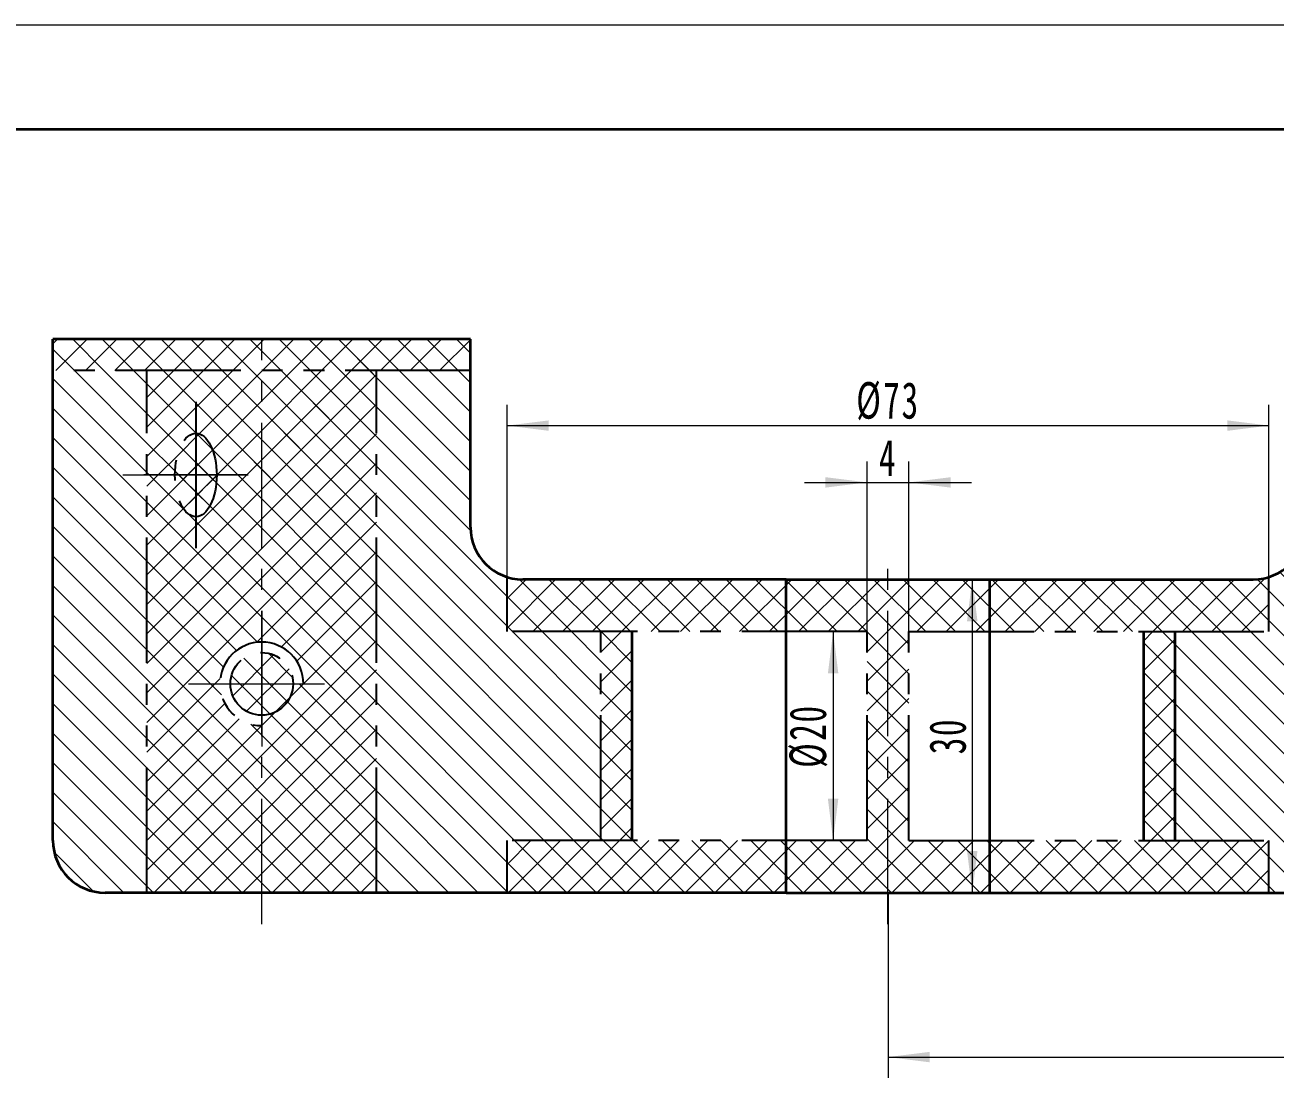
# Model space of a CAD drawing. Header units: millimetres. Extents: x -275 to 145, y -116 to 181.
# Drawn here: x -180.6 to -60.9, y 79.9 to 180.7 of the extents above; entities that cross this region are included whole.
import ezdxf

# ---------------------------------------------------------------- set-up
doc = ezdxf.new("R2010")
doc.units = ezdxf.units.MM
for name, pattern in [('EB_DASHDOT', [39, 30, -3, 3, -3]), ('双点画线', [22, 12, -2, 2, -2, 2, -2]), ('点画线', [18, 12, -2, 2, -2])]:
    doc.linetypes.add(name, pattern=pattern)
doc.layers.get('0').update_dxf_attribs({"lineweight": 35})
for name, color, linetype, lineweight in [('CAXA中心线层', 1, 'EB_DASHDOT', 25), ('中心线层', 1, '点画线', 18), ('剖面线层', 4, 'Continuous', 18), ('尺寸线层', 3, 'Continuous', 18), ('粗实线层', 7, 'Continuous', 35), ('细实线层', 7, 'Continuous', 18)]:
    doc.layers.add(name, color=color, linetype=linetype, lineweight=lineweight)
doc.styles.add('标准', font='', dxfattribs={"width": 0.667})
doc.styles.get('标准').set_extended_font_data('宋体')
doc.dimstyles.new('标准', dxfattribs={"dimtxt": 3.5, "dimasz": 4, "dimexe": 2, "dimexo": 0, "dimtad": 1, "dimdsep": 46, "dimtxsty": '标准', "dimblk": '_CAXARROW', "dimcen": 0, "dimdle": 6, "dimazin": 2, "dimtfac": 0.707107, "dimtdec": 3, "dimtmove": 2, "dimatfit": 3, "dimfxl": 0, "dimfrac": 2, "dimtolj": 1, "dimtzin": 0, "dimarcsym": 0})
pattern_1 = [(135, (0, 0), (-1.414214, -1.414214), [])]
pattern_2 = [(45, (0, 0), (-1.414214, 1.414214), [])]

# ---------------------------------------------------------------- blocks, each defined once
blk = doc.blocks.new('$CAXA_FRAME_13B17AC1$')
at = {"layer": '粗实线层'}
blk.add_line((200, 138.5), (-200, 138.5), dxfattribs=at)
at = {"layer": '细实线层'}
blk.add_line((210, 148.5), (-210, 148.5), dxfattribs=at)
blk = doc.blocks.new('*X9')
at = {"layer": '尺寸线层', "linetype": 'Continuous'}
for points in [[(-103.2, 122.6), (-102.7, 118.6), (-103.7, 118.6)], [(-103.2, 102.6), (-102.7, 106.6), (-103.7, 106.6)]]:
    blk.add_hatch(color=0, dxfattribs=at).paths.add_polyline_path(points, flags=0)
at = {"layer": '尺寸线层', "color": 0, "linetype": 'Continuous'}
for p, q in [((-104.21, 122.6), (-101.2, 122.6)), ((-103.2, 122.6), (-103.2, 102.6)), ((-103.6, 102.6), (-101.2, 102.6))]:
    blk.add_line(p, q, dxfattribs=at)
at = {"layer": '尺寸线层', "color": 0, "insert": (-105.55, 112.6), "char_height": 3.5, "width": 10.1577, "attachment_point": 5, "rotation": 90, "line_spacing_factor": 1.15057, "style": '标准'}
blk.add_mtext('\\T1.1;%%C20', dxfattribs=at)
blk = doc.blocks.new('_CAXARROW')
blk.add_hatch(color=0).paths.add_polyline_path([(0, 0), (-1, 0.125), (-1, -0.125)], flags=0)
blk = doc.blocks.new('*X10')
at = {"layer": '尺寸线层', "linetype": 'Continuous'}
for points in [[(-89.87, 127.6), (-89.37, 123.6), (-90.37, 123.6)], [(-89.87, 97.6), (-89.37, 101.6), (-90.37, 101.6)]]:
    blk.add_hatch(color=0, dxfattribs=at).paths.add_polyline_path(points, flags=0)
at = {"layer": '尺寸线层', "color": 0, "linetype": 'Continuous'}
for p, q in [((-97.94, 127.6), (-87.87, 127.6)), ((-89.87, 127.6), (-89.87, 97.6)), ((-97.94, 97.6), (-87.87, 97.6))]:
    blk.add_line(p, q, dxfattribs=at)
at = {"layer": '尺寸线层', "color": 0, "insert": (-92.21, 112.6), "char_height": 3.5, "width": 7, "attachment_point": 5, "rotation": 90, "line_spacing_factor": 1.15057, "style": '标准'}
blk.add_mtext('\\T1.1;30', dxfattribs=at)
blk = doc.blocks.new('*X11')
at = {"layer": '尺寸线层', "linetype": 'Continuous'}
for points in [[(-99.94, 136.89), (-103.94, 137.39), (-103.94, 136.39)], [(-95.94, 136.89), (-91.94, 137.39), (-91.94, 136.39)]]:
    blk.add_hatch(color=0, dxfattribs=at).paths.add_polyline_path(points, flags=0)
at = {"layer": '尺寸线层', "color": 0, "linetype": 'Continuous'}
for p, q in [((-99.94, 122.6), (-99.94, 138.89)), ((-95.94, 122.6), (-95.94, 138.89)), ((-105.94, 136.89), (-89.94, 136.89))]:
    blk.add_line(p, q, dxfattribs=at)
at = {"layer": '尺寸线层', "color": 0, "insert": (-97.94, 139.24), "char_height": 3.5, "width": 7, "attachment_point": 5, "line_spacing_factor": 1.15057, "style": '标准'}
blk.add_mtext('\\T1.1;4', dxfattribs=at)
blk = doc.blocks.new('*X13')
at = {"layer": '尺寸线层', "linetype": 'Continuous'}
for points in [[(-97.94, 81.86), (-93.94, 82.36), (-93.94, 81.36)], [(-17.94, 81.86), (-21.94, 82.36), (-21.94, 81.36)]]:
    blk.add_hatch(color=0, dxfattribs=at).paths.add_polyline_path(points, flags=0)
at = {"layer": '尺寸线层', "color": 0, "linetype": 'Continuous'}
for p, q in [((-17.94, 102.6), (-17.94, 79.86)), ((-97.94, 97.6), (-97.94, 79.86)), ((-97.94, 81.86), (-17.94, 81.86))]:
    blk.add_line(p, q, dxfattribs=at)
at = {"layer": '尺寸线层', "color": 0, "insert": (-57.94, 84.21), "char_height": 3.5, "width": 7, "attachment_point": 5, "line_spacing_factor": 1.15057, "style": '标准'}
blk.add_mtext('\\T1.1;80', dxfattribs=at)
blk = doc.blocks.new('*X14')
at = {"layer": '尺寸线层', "linetype": 'Continuous'}
for points in [[(-134.44, 142.33), (-130.44, 142.83), (-130.44, 141.83)], [(-61.44, 142.33), (-65.44, 142.83), (-65.44, 141.83)]]:
    blk.add_hatch(color=0, dxfattribs=at).paths.add_polyline_path(points, flags=0)
at = {"layer": '尺寸线层', "color": 0, "linetype": 'Continuous'}
for p, q in [((-134.44, 127.83), (-134.44, 144.33)), ((-61.44, 127.83), (-61.44, 144.33)), ((-134.44, 142.33), (-61.44, 142.33))]:
    blk.add_line(p, q, dxfattribs=at)
at = {"layer": '尺寸线层', "color": 0, "insert": (-97.94, 144.67), "char_height": 3.5, "width": 10.0799, "attachment_point": 5, "line_spacing_factor": 1.15057, "style": '标准'}
blk.add_mtext('\\T1.1;%%C73', dxfattribs=at)

msp = doc.modelspace()

# ---------------------------------------------------------------- hatches: boundary and pattern name
at = {"layer": '剖面线层'}
h = msp.add_hatch(dxfattribs=at)
h.set_pattern_fill('无图案', color=2, scale=2, angle=135, style=0, pattern_type=0)
h.set_pattern_definition(pattern_1)
h.paths.add_polyline_path([(-177.943, 147.602), (-177.943, 149.697), (-177.943, 150.602), (-157.943, 150.602), (-157.943, 147.602), (-168.943, 147.602)], flags=0)
h.paths.add_polyline_path([(-157.943, 147.602), (-157.943, 148.645), (-157.943, 150.602), (-137.943, 150.602), (-137.943, 147.602), (-146.943, 147.602)], flags=0)
h = msp.add_hatch(dxfattribs=at)
h.set_pattern_fill('无图案', color=2, scale=2, angle=45, style=0, pattern_type=0)
h.set_pattern_definition(pattern_2)
h.paths.add_polyline_path([(-177.943, 147.602), (-177.943, 149.122), (-177.943, 150.602), (-157.943, 150.602), (-157.943, 147.602), (-168.943, 147.602)], flags=0)
h.paths.add_polyline_path([(-157.943, 147.602), (-157.943, 149.122), (-157.943, 150.602), (-137.943, 150.602), (-137.943, 147.602), (-146.943, 147.602)], flags=0)
h = msp.add_hatch(dxfattribs=at)
h.set_pattern_fill('无图案', color=2, scale=2, angle=135, style=0, pattern_type=0)
h.set_pattern_definition(pattern_1)
h.paths.add_polyline_path([(-137.943, 147.602), (-137.943, 149.675), (-137.943, 150.602), (-157.943, 150.602), (-157.943, 147.602), (-146.943, 147.602)], flags=0)
h.paths.add_polyline_path([(-157.943, 147.602), (-157.943, 148.94), (-157.943, 150.602), (-177.943, 150.602), (-177.943, 147.602), (-168.943, 147.602)], flags=0)
edge = h.paths.add_edge_path(flags=0)
edge.add_line((-146.943, 97.602), (-146.943, 141.519))
edge.add_line((-146.943, 141.519), (-146.943, 147.602))
edge.add_line((-146.943, 147.602), (-157.943, 147.602))
edge.add_line((-157.943, 147.602), (-157.943, 137.602))
edge.add_line((-157.943, 137.602), (-157.943, 121.602))
edge.add_arc((-157.943, 117.602), 4, 0, 90)
edge.add_line((-153.943, 117.602), (-154.943, 117.602))
edge.add_arc((-157.943, 117.602), 3, 270, 360)
edge.add_line((-157.943, 114.602), (-157.943, 113.602))
edge.add_line((-157.943, 113.602), (-157.943, 97.602))
edge.add_line((-157.943, 97.602), (-146.943, 97.602))
edge = h.paths.add_edge_path(flags=0)
edge.add_line((-157.943, 137.602), (-157.943, 144.26))
edge.add_line((-157.943, 144.26), (-157.943, 147.602))
edge.add_line((-157.943, 147.602), (-168.943, 147.602))
edge.add_line((-168.943, 147.602), (-168.943, 137.602))
edge.add_line((-168.943, 137.602), (-166.252, 137.602))
edge.add_line((-164.252, 141.602), (-164.448, 141.582))
edge.add_line((-164.448, 141.582), (-164.642, 141.525))
edge.add_line((-164.642, 141.525), (-164.833, 141.429))
edge.add_line((-164.833, 141.429), (-165.017, 141.297))
edge.add_line((-165.017, 141.297), (-165.195, 141.129))
edge.add_line((-165.195, 141.129), (-165.363, 140.928))
edge.add_line((-165.363, 140.928), (-165.521, 140.694))
edge.add_line((-165.521, 140.694), (-165.666, 140.43))
edge.add_line((-165.666, 140.43), (-165.798, 140.139))
edge.add_line((-165.798, 140.139), (-165.915, 139.824))
edge.add_line((-165.915, 139.824), (-166.016, 139.487))
edge.add_line((-166.016, 139.487), (-166.1, 139.132))
edge.add_line((-166.1, 139.132), (-166.214, 138.382))
edge.add_line((-166.214, 138.382), (-166.252, 137.602))
edge.add_line((-162.252, 137.602), (-162.29, 138.382))
edge.add_line((-162.29, 138.382), (-162.404, 139.132))
edge.add_line((-162.404, 139.132), (-162.488, 139.487))
edge.add_line((-162.488, 139.487), (-162.589, 139.824))
edge.add_line((-162.589, 139.824), (-162.706, 140.139))
edge.add_line((-162.706, 140.139), (-162.838, 140.43))
edge.add_line((-162.838, 140.43), (-162.983, 140.694))
edge.add_line((-162.983, 140.694), (-163.141, 140.928))
edge.add_line((-163.141, 140.928), (-163.309, 141.129))
edge.add_line((-163.309, 141.129), (-163.487, 141.297))
edge.add_line((-163.487, 141.297), (-163.671, 141.429))
edge.add_line((-163.671, 141.429), (-163.862, 141.525))
edge.add_line((-163.862, 141.525), (-164.056, 141.582))
edge.add_line((-164.056, 141.582), (-164.252, 141.602))
edge.add_line((-162.252, 137.602), (-157.943, 137.602))
edge = h.paths.add_edge_path(flags=0)
edge.add_line((-157.943, 121.602), (-157.943, 129.687))
edge.add_line((-157.943, 129.687), (-157.943, 137.602))
edge.add_line((-157.943, 137.602), (-162.252, 137.602))
edge.add_line((-164.252, 133.602), (-164.064, 133.619))
edge.add_line((-164.064, 133.619), (-163.877, 133.673))
edge.add_line((-163.877, 133.673), (-163.694, 133.761))
edge.add_line((-163.694, 133.761), (-163.516, 133.883))
edge.add_line((-163.516, 133.883), (-163.33, 134.052))
edge.add_line((-163.33, 134.052), (-163.154, 134.258))
edge.add_line((-163.154, 134.258), (-162.989, 134.5))
edge.add_line((-162.989, 134.5), (-162.838, 134.773))
edge.add_line((-162.838, 134.773), (-162.701, 135.076))
edge.add_line((-162.701, 135.076), (-162.58, 135.406))
edge.add_line((-162.58, 135.406), (-162.477, 135.758))
edge.add_line((-162.477, 135.758), (-162.392, 136.129))
edge.add_line((-162.392, 136.129), (-162.287, 136.852))
edge.add_line((-162.287, 136.852), (-162.252, 137.602))
edge.add_line((-166.252, 137.602), (-166.217, 136.852))
edge.add_line((-166.217, 136.852), (-166.112, 136.129))
edge.add_line((-166.112, 136.129), (-166.027, 135.758))
edge.add_line((-166.027, 135.758), (-165.924, 135.406))
edge.add_line((-165.924, 135.406), (-165.803, 135.076))
edge.add_line((-165.803, 135.076), (-165.666, 134.773))
edge.add_line((-165.666, 134.773), (-165.515, 134.5))
edge.add_line((-165.515, 134.5), (-165.35, 134.258))
edge.add_line((-165.35, 134.258), (-165.174, 134.052))
edge.add_line((-165.174, 134.052), (-164.988, 133.883))
edge.add_line((-164.988, 133.883), (-164.81, 133.761))
edge.add_line((-164.81, 133.761), (-164.627, 133.673))
edge.add_line((-164.627, 133.673), (-164.44, 133.619))
edge.add_line((-164.44, 133.619), (-164.252, 133.602))
edge.add_line((-166.252, 137.602), (-168.943, 137.602))
edge.add_line((-168.943, 137.602), (-168.943, 97.602))
edge.add_line((-168.943, 97.602), (-157.943, 97.602))
edge.add_line((-157.943, 97.602), (-157.943, 113.602))
edge.add_arc((-157.943, 117.602), 4, 180, 270)
edge.add_arc((-157.943, 117.602), 4, 90, 180)
h = msp.add_hatch(dxfattribs=at)
h.set_pattern_fill('无图案', color=256, style=0, pattern_type=0)
h.set_pattern_definition(pattern_1)
edge = h.paths.add_edge_path(flags=0)
edge.add_line((-125.443, 102.602), (-125.443, 120.638))
edge.add_line((-125.443, 120.638), (-125.443, 122.602))
edge.add_line((-125.443, 122.602), (-134.443, 122.602))
edge.add_line((-134.443, 122.602), (-134.443, 127.832))
edge.add_arc((-132.943, 132.602), 5, 180, 252.5424)
edge.add_line((-137.943, 132.602), (-137.943, 147.602))
edge.add_line((-137.943, 147.602), (-146.943, 147.602))
edge.add_line((-146.943, 147.602), (-146.943, 97.602))
edge.add_line((-146.943, 97.602), (-134.443, 97.602))
edge.add_line((-134.443, 97.602), (-134.443, 102.602))
edge.add_line((-134.443, 102.602), (-125.443, 102.602))
edge = h.paths.add_edge_path(flags=0)
edge.add_line((-168.943, 97.602), (-168.943, 110.998))
edge.add_line((-168.943, 110.998), (-168.943, 137.602))
edge.add_line((-168.943, 137.602), (-168.943, 147.602))
edge.add_line((-168.943, 147.602), (-177.943, 147.602))
edge.add_line((-177.943, 147.602), (-177.943, 102.602))
edge.add_arc((-172.943, 102.602), 5, 180, 270, ccw=False)
edge.add_line((-172.943, 97.602), (-168.943, 97.602))
h = msp.add_hatch(dxfattribs=at)
h.set_pattern_fill('无图案', color=2, scale=2, angle=135, style=0, pattern_type=0)
h.set_pattern_definition(pattern_1)
edge = h.paths.add_edge_path(flags=0)
edge.add_line((-146.943, 97.602), (-146.943, 138.868))
edge.add_line((-146.943, 138.868), (-146.943, 147.602))
edge.add_line((-146.943, 147.602), (-157.943, 147.602))
edge.add_line((-157.943, 147.602), (-157.943, 137.602))
edge.add_line((-157.943, 137.602), (-157.943, 121.602))
edge.add_arc((-157.943, 117.602), 4, 0, 90)
edge.add_line((-153.943, 117.602), (-154.943, 117.602))
edge.add_arc((-157.943, 117.602), 3, 270, 360)
edge.add_line((-157.943, 114.602), (-157.943, 113.602))
edge.add_line((-157.943, 113.602), (-157.943, 97.602))
edge.add_line((-157.943, 97.602), (-146.943, 97.602))
edge = h.paths.add_edge_path(flags=0)
edge.add_line((-157.943, 137.602), (-157.943, 143.23))
edge.add_line((-157.943, 143.23), (-157.943, 147.602))
edge.add_line((-157.943, 147.602), (-168.943, 147.602))
edge.add_line((-168.943, 147.602), (-168.943, 137.602))
edge.add_line((-168.943, 137.602), (-166.252, 137.602))
edge.add_line((-164.252, 141.602), (-164.448, 141.582))
edge.add_line((-164.448, 141.582), (-164.642, 141.525))
edge.add_line((-164.642, 141.525), (-164.833, 141.429))
edge.add_line((-164.833, 141.429), (-165.017, 141.297))
edge.add_line((-165.017, 141.297), (-165.195, 141.129))
edge.add_line((-165.195, 141.129), (-165.363, 140.928))
edge.add_line((-165.363, 140.928), (-165.521, 140.694))
edge.add_line((-165.521, 140.694), (-165.666, 140.43))
edge.add_line((-165.666, 140.43), (-165.798, 140.139))
edge.add_line((-165.798, 140.139), (-165.915, 139.824))
edge.add_line((-165.915, 139.824), (-166.016, 139.487))
edge.add_line((-166.016, 139.487), (-166.1, 139.132))
edge.add_line((-166.1, 139.132), (-166.214, 138.382))
edge.add_line((-166.214, 138.382), (-166.252, 137.602))
edge.add_line((-162.252, 137.602), (-162.29, 138.382))
edge.add_line((-162.29, 138.382), (-162.404, 139.132))
edge.add_line((-162.404, 139.132), (-162.488, 139.487))
edge.add_line((-162.488, 139.487), (-162.589, 139.824))
edge.add_line((-162.589, 139.824), (-162.706, 140.139))
edge.add_line((-162.706, 140.139), (-162.838, 140.43))
edge.add_line((-162.838, 140.43), (-162.983, 140.694))
edge.add_line((-162.983, 140.694), (-163.141, 140.928))
edge.add_line((-163.141, 140.928), (-163.309, 141.129))
edge.add_line((-163.309, 141.129), (-163.487, 141.297))
edge.add_line((-163.487, 141.297), (-163.671, 141.429))
edge.add_line((-163.671, 141.429), (-163.862, 141.525))
edge.add_line((-163.862, 141.525), (-164.056, 141.582))
edge.add_line((-164.056, 141.582), (-164.252, 141.602))
edge.add_line((-162.252, 137.602), (-157.943, 137.602))
edge = h.paths.add_edge_path(flags=0)
edge.add_line((-157.943, 121.602), (-157.943, 131.949))
edge.add_line((-157.943, 131.949), (-157.943, 137.602))
edge.add_line((-157.943, 137.602), (-162.252, 137.602))
edge.add_line((-164.252, 133.602), (-164.064, 133.619))
edge.add_line((-164.064, 133.619), (-163.877, 133.673))
edge.add_line((-163.877, 133.673), (-163.694, 133.761))
edge.add_line((-163.694, 133.761), (-163.516, 133.883))
edge.add_line((-163.516, 133.883), (-163.33, 134.052))
edge.add_line((-163.33, 134.052), (-163.154, 134.258))
edge.add_line((-163.154, 134.258), (-162.989, 134.5))
edge.add_line((-162.989, 134.5), (-162.838, 134.773))
edge.add_line((-162.838, 134.773), (-162.701, 135.076))
edge.add_line((-162.701, 135.076), (-162.58, 135.406))
edge.add_line((-162.58, 135.406), (-162.477, 135.758))
edge.add_line((-162.477, 135.758), (-162.392, 136.129))
edge.add_line((-162.392, 136.129), (-162.287, 136.852))
edge.add_line((-162.287, 136.852), (-162.252, 137.602))
edge.add_line((-166.252, 137.602), (-166.217, 136.852))
edge.add_line((-166.217, 136.852), (-166.112, 136.129))
edge.add_line((-166.112, 136.129), (-166.027, 135.758))
edge.add_line((-166.027, 135.758), (-165.924, 135.406))
edge.add_line((-165.924, 135.406), (-165.803, 135.076))
edge.add_line((-165.803, 135.076), (-165.666, 134.773))
edge.add_line((-165.666, 134.773), (-165.515, 134.5))
edge.add_line((-165.515, 134.5), (-165.35, 134.258))
edge.add_line((-165.35, 134.258), (-165.174, 134.052))
edge.add_line((-165.174, 134.052), (-164.988, 133.883))
edge.add_line((-164.988, 133.883), (-164.81, 133.761))
edge.add_line((-164.81, 133.761), (-164.627, 133.673))
edge.add_line((-164.627, 133.673), (-164.44, 133.619))
edge.add_line((-164.44, 133.619), (-164.252, 133.602))
edge.add_line((-166.252, 137.602), (-168.943, 137.602))
edge.add_line((-168.943, 137.602), (-168.943, 97.602))
edge.add_line((-168.943, 97.602), (-157.943, 97.602))
edge.add_line((-157.943, 97.602), (-157.943, 113.602))
edge.add_arc((-157.943, 117.602), 4, 180, 270)
edge.add_arc((-157.943, 117.602), 4, 90, 180)
h = msp.add_hatch(dxfattribs=at)
h.set_pattern_fill('无图案', color=2, scale=2, angle=45, style=0, pattern_type=0)
h.set_pattern_definition(pattern_2)
edge = h.paths.add_edge_path(flags=0)
edge.add_line((-146.943, 97.602), (-146.943, 133.096))
edge.add_line((-146.943, 133.096), (-146.943, 147.602))
edge.add_line((-146.943, 147.602), (-157.943, 147.602))
edge.add_line((-157.943, 147.602), (-157.943, 137.602))
edge.add_line((-157.943, 137.602), (-157.943, 121.602))
edge.add_arc((-157.943, 117.602), 4, 0, 90)
edge.add_line((-153.943, 117.602), (-154.943, 117.602))
edge.add_arc((-157.943, 117.602), 3, 270, 360)
edge.add_line((-157.943, 114.602), (-157.943, 113.602))
edge.add_line((-157.943, 113.602), (-157.943, 97.602))
edge.add_line((-157.943, 97.602), (-146.943, 97.602))
edge = h.paths.add_edge_path(flags=0)
edge.add_line((-157.943, 121.602), (-157.943, 131.425))
edge.add_line((-157.943, 131.425), (-157.943, 137.602))
edge.add_line((-157.943, 137.602), (-162.252, 137.602))
edge.add_line((-164.252, 133.602), (-164.064, 133.619))
edge.add_line((-164.064, 133.619), (-163.877, 133.673))
edge.add_line((-163.877, 133.673), (-163.694, 133.761))
edge.add_line((-163.694, 133.761), (-163.516, 133.883))
edge.add_line((-163.516, 133.883), (-163.33, 134.052))
edge.add_line((-163.33, 134.052), (-163.154, 134.258))
edge.add_line((-163.154, 134.258), (-162.989, 134.5))
edge.add_line((-162.989, 134.5), (-162.838, 134.773))
edge.add_line((-162.838, 134.773), (-162.701, 135.076))
edge.add_line((-162.701, 135.076), (-162.58, 135.406))
edge.add_line((-162.58, 135.406), (-162.477, 135.758))
edge.add_line((-162.477, 135.758), (-162.392, 136.129))
edge.add_line((-162.392, 136.129), (-162.287, 136.852))
edge.add_line((-162.287, 136.852), (-162.252, 137.602))
edge.add_line((-166.252, 137.602), (-166.217, 136.852))
edge.add_line((-166.217, 136.852), (-166.112, 136.129))
edge.add_line((-166.112, 136.129), (-166.027, 135.758))
edge.add_line((-166.027, 135.758), (-165.924, 135.406))
edge.add_line((-165.924, 135.406), (-165.803, 135.076))
edge.add_line((-165.803, 135.076), (-165.666, 134.773))
edge.add_line((-165.666, 134.773), (-165.515, 134.5))
edge.add_line((-165.515, 134.5), (-165.35, 134.258))
edge.add_line((-165.35, 134.258), (-165.174, 134.052))
edge.add_line((-165.174, 134.052), (-164.988, 133.883))
edge.add_line((-164.988, 133.883), (-164.81, 133.761))
edge.add_line((-164.81, 133.761), (-164.627, 133.673))
edge.add_line((-164.627, 133.673), (-164.44, 133.619))
edge.add_line((-164.44, 133.619), (-164.252, 133.602))
edge.add_line((-166.252, 137.602), (-168.943, 137.602))
edge.add_line((-168.943, 137.602), (-168.943, 97.602))
edge.add_line((-168.943, 97.602), (-157.943, 97.602))
edge.add_line((-157.943, 97.602), (-157.943, 113.602))
edge.add_arc((-157.943, 117.602), 4, 180, 270)
edge.add_arc((-157.943, 117.602), 4, 90, 180)
h = msp.add_hatch(dxfattribs=at)
h.set_pattern_fill('无图案', color=2, scale=2, angle=45, style=0, pattern_type=0)
h.set_pattern_definition(pattern_2)
edge = h.paths.add_edge_path(flags=0)
edge.add_line((-157.943, 137.602), (-157.943, 144.394))
edge.add_line((-157.943, 144.394), (-157.943, 147.602))
edge.add_line((-157.943, 147.602), (-168.943, 147.602))
edge.add_line((-168.943, 147.602), (-168.943, 137.602))
edge.add_line((-168.943, 137.602), (-166.252, 137.602))
edge.add_line((-164.252, 141.602), (-164.448, 141.582))
edge.add_line((-164.448, 141.582), (-164.642, 141.525))
edge.add_line((-164.642, 141.525), (-164.833, 141.429))
edge.add_line((-164.833, 141.429), (-165.017, 141.297))
edge.add_line((-165.017, 141.297), (-165.195, 141.129))
edge.add_line((-165.195, 141.129), (-165.363, 140.928))
edge.add_line((-165.363, 140.928), (-165.521, 140.694))
edge.add_line((-165.521, 140.694), (-165.666, 140.43))
edge.add_line((-165.666, 140.43), (-165.798, 140.139))
edge.add_line((-165.798, 140.139), (-165.915, 139.824))
edge.add_line((-165.915, 139.824), (-166.016, 139.487))
edge.add_line((-166.016, 139.487), (-166.1, 139.132))
edge.add_line((-166.1, 139.132), (-166.214, 138.382))
edge.add_line((-166.214, 138.382), (-166.252, 137.602))
edge.add_line((-162.252, 137.602), (-162.29, 138.382))
edge.add_line((-162.29, 138.382), (-162.404, 139.132))
edge.add_line((-162.404, 139.132), (-162.488, 139.487))
edge.add_line((-162.488, 139.487), (-162.589, 139.824))
edge.add_line((-162.589, 139.824), (-162.706, 140.139))
edge.add_line((-162.706, 140.139), (-162.838, 140.43))
edge.add_line((-162.838, 140.43), (-162.983, 140.694))
edge.add_line((-162.983, 140.694), (-163.141, 140.928))
edge.add_line((-163.141, 140.928), (-163.309, 141.129))
edge.add_line((-163.309, 141.129), (-163.487, 141.297))
edge.add_line((-163.487, 141.297), (-163.671, 141.429))
edge.add_line((-163.671, 141.429), (-163.862, 141.525))
edge.add_line((-163.862, 141.525), (-164.056, 141.582))
edge.add_line((-164.056, 141.582), (-164.252, 141.602))
edge.add_line((-162.252, 137.602), (-157.943, 137.602))
h = msp.add_hatch(dxfattribs=at)
h.set_pattern_fill('无图案', color=256, style=0, pattern_type=0)
h.set_pattern_definition(pattern_1)
edge = h.paths.add_edge_path(flags=0)
edge.add_line((-70.443, 102.602), (-70.443, 120.638))
edge.add_line((-70.443, 120.638), (-70.443, 122.602))
edge.add_line((-70.443, 122.602), (-61.443, 122.602))
edge.add_line((-61.443, 122.602), (-61.443, 127.832))
edge.add_arc((-62.943, 132.602), 5, 287.4576, 360)
edge.add_line((-57.943, 132.602), (-57.943, 147.602))
edge.add_line((-57.943, 147.602), (-48.943, 147.602))
edge.add_line((-48.943, 147.602), (-48.943, 97.602))
edge.add_line((-48.943, 97.602), (-61.443, 97.602))
edge.add_line((-61.443, 97.602), (-61.443, 102.602))
edge.add_line((-61.443, 102.602), (-70.443, 102.602))
edge = h.paths.add_edge_path(flags=0)
edge.add_line((-26.943, 97.602), (-26.943, 110.998))
edge.add_line((-26.943, 110.998), (-26.943, 137.602))
edge.add_line((-26.943, 137.602), (-26.943, 147.602))
edge.add_line((-26.943, 147.602), (-17.943, 147.602))
edge.add_line((-17.943, 147.602), (-17.943, 102.602))
edge.add_arc((-22.943, 102.602), 5, 270, 360, ccw=False)
edge.add_line((-22.943, 97.602), (-26.943, 97.602))
h = msp.add_hatch(dxfattribs=at)
h.set_pattern_fill('无图案', color=2, scale=2, angle=135, style=0, pattern_type=0)
h.set_pattern_definition(pattern_1)
h.paths.add_polyline_path([(-162.252, 137.602), (-162.269, 138.129), (-162.322, 138.647), (-162.407, 139.147), (-162.525, 139.62), (-162.671, 140.051), (-162.843, 140.441), (-163.04, 140.783), (-163.257, 141.071), (-163.49, 141.3), (-163.737, 141.467), (-163.992, 141.568), (-164.252, 141.602), (-164.252, 137.602)], flags=0)
h.paths.add_polyline_path([(-164.252, 137.602), (-164.252, 139.018), (-164.252, 141.602), (-164.448, 141.582), (-164.642, 141.525), (-164.833, 141.429), (-165.017, 141.297), (-165.195, 141.129), (-165.363, 140.928), (-165.521, 140.694), (-165.666, 140.43), (-165.798, 140.139), (-165.915, 139.824), (-166.016, 139.487), (-166.1, 139.132), (-166.214, 138.382), (-166.252, 137.602)], flags=0)
h.paths.add_polyline_path([(-164.252, 133.602), (-164.252, 136.311), (-164.252, 137.602), (-166.252, 137.602), (-166.214, 136.821), (-166.1, 136.071), (-166.016, 135.716), (-165.915, 135.379), (-165.798, 135.064), (-165.666, 134.773), (-165.521, 134.51), (-165.363, 134.276), (-165.195, 134.074), (-165.017, 133.906), (-164.833, 133.774), (-164.642, 133.679), (-164.448, 133.621)], flags=0)
h = msp.add_hatch(dxfattribs=at)
h.set_pattern_fill('无图案', color=2, scale=2, angle=45, style=0, pattern_type=0)
h.set_pattern_definition(pattern_2)
h.paths.add_polyline_path([(-162.252, 137.602), (-162.255, 137.823), (-162.264, 138.043), (-162.337, 138.757), (-162.474, 139.433), (-162.67, 140.048), (-162.788, 140.327), (-162.918, 140.582), (-163.059, 140.813), (-163.211, 141.017), (-163.371, 141.192), (-163.538, 141.338), (-163.711, 141.453), (-163.889, 141.535), (-164.07, 141.585), (-164.252, 141.602), (-164.252, 137.602)], flags=0)
h.paths.add_polyline_path([(-164.252, 137.602), (-164.252, 138.511), (-164.252, 141.602), (-164.448, 141.582), (-164.642, 141.525), (-164.833, 141.429), (-165.017, 141.297), (-165.195, 141.129), (-165.363, 140.928), (-165.521, 140.694), (-165.666, 140.43), (-165.798, 140.139), (-165.915, 139.824), (-166.016, 139.487), (-166.1, 139.132), (-166.214, 138.382), (-166.252, 137.602)], flags=0)
h.paths.add_polyline_path([(-164.252, 133.602), (-164.252, 136.238), (-164.252, 137.602), (-166.252, 137.602), (-166.214, 136.821), (-166.1, 136.071), (-166.016, 135.716), (-165.915, 135.379), (-165.798, 135.064), (-165.666, 134.773), (-165.521, 134.51), (-165.363, 134.276), (-165.195, 134.074), (-165.017, 133.906), (-164.833, 133.774), (-164.642, 133.679), (-164.448, 133.621)], flags=0)
h = msp.add_hatch(dxfattribs=at)
h.set_pattern_fill('无图案', color=2, scale=2, angle=135, style=0, pattern_type=0)
h.set_pattern_definition(pattern_1)
h.paths.add_polyline_path([(-164.252, 133.602), (-164.101, 133.613), (-163.951, 133.647), (-163.802, 133.704), (-163.656, 133.783), (-163.376, 134.006), (-163.115, 134.311), (-162.88, 134.691), (-162.676, 135.138), (-162.509, 135.641), (-162.381, 136.188), (-162.285, 136.883), (-162.252, 137.602), (-164.252, 137.602)], flags=0)
h = msp.add_hatch(dxfattribs=at)
h.set_pattern_fill('无图案', color=2, scale=2, angle=45, style=0, pattern_type=0)
h.set_pattern_definition(pattern_2)
h.paths.add_polyline_path([(-164.252, 133.602), (-164.108, 133.612), (-163.965, 133.643), (-163.685, 133.766), (-163.415, 133.968), (-163.164, 134.246), (-162.934, 134.593), (-162.732, 135.001), (-162.562, 135.464), (-162.426, 135.971), (-162.35, 136.363), (-162.296, 136.768), (-162.263, 137.182), (-162.252, 137.602), (-164.252, 137.602)], flags=0)
h = msp.add_hatch(dxfattribs=at)
h.set_pattern_fill('无图案', color=2, scale=2, angle=135, style=0, pattern_type=0)
h.set_pattern_definition(pattern_1)
edge = h.paths.add_edge_path(flags=0)
edge.add_line((-88.181, 122.602), (-88.181, 124.428))
edge.add_line((-88.181, 124.428), (-88.181, 127.602))
edge.add_line((-88.181, 127.602), (-62.943, 127.602))
edge.add_arc((-62.943, 132.602), 5, 270, 287.4576)
edge.add_line((-61.443, 127.832), (-61.443, 122.602))
edge.add_line((-61.443, 122.602), (-70.443, 122.602))
edge.add_line((-70.443, 122.602), (-88.181, 122.602))
h.paths.add_polyline_path([(-107.704, 122.602), (-107.704, 124.729), (-107.704, 127.602), (-88.181, 127.602), (-88.181, 122.602), (-95.943, 122.602), (-95.943, 102.602), (-88.181, 102.602), (-88.181, 97.602), (-107.704, 97.602), (-107.704, 102.602), (-99.943, 102.602), (-99.943, 122.602)], flags=0)
edge = h.paths.add_edge_path(flags=0)
edge.add_line((-134.443, 122.602), (-134.443, 125.33))
edge.add_line((-134.443, 125.33), (-134.443, 127.832))
edge.add_arc((-132.943, 132.602), 5, 252.5424, 270)
edge.add_line((-132.943, 127.602), (-107.704, 127.602))
edge.add_line((-107.704, 127.602), (-107.704, 122.602))
edge.add_line((-107.704, 122.602), (-125.443, 122.602))
edge.add_line((-125.443, 122.602), (-134.443, 122.602))
h.paths.add_polyline_path([(-134.443, 97.602), (-134.443, 100.211), (-134.443, 102.602), (-125.443, 102.602), (-107.704, 102.602), (-107.704, 97.602)], flags=0)
h.paths.add_polyline_path([(-88.181, 97.602), (-88.181, 98.858), (-88.181, 102.602), (-70.443, 102.602), (-61.443, 102.602), (-61.443, 97.602)], flags=0)
h = msp.add_hatch(dxfattribs=at)
h.set_pattern_fill('无图案', color=2, scale=2, angle=45, style=0, pattern_type=0)
h.set_pattern_definition(pattern_2)
edge = h.paths.add_edge_path(flags=0)
edge.add_line((-134.443, 122.602), (-134.443, 124.417))
edge.add_line((-134.443, 124.417), (-134.443, 127.832))
edge.add_arc((-132.943, 132.602), 5, 252.5424, 270)
edge.add_line((-132.943, 127.602), (-107.704, 127.602))
edge.add_line((-107.704, 127.602), (-107.704, 122.602))
edge.add_line((-107.704, 122.602), (-125.443, 122.602))
edge.add_line((-125.443, 122.602), (-134.443, 122.602))
h.paths.add_polyline_path([(-107.704, 122.602), (-107.704, 124.868), (-107.704, 127.602), (-97.943, 127.602), (-97.943, 97.602), (-107.704, 97.602), (-107.704, 102.602), (-99.943, 102.602), (-99.943, 122.602)], flags=0)
h.paths.add_polyline_path([(-97.943, 97.602), (-97.943, 124.868), (-97.943, 127.602), (-88.181, 127.602), (-88.181, 122.602), (-95.943, 122.602), (-95.943, 102.602), (-88.181, 102.602), (-88.181, 97.602)], flags=0)
edge = h.paths.add_edge_path(flags=0)
edge.add_line((-88.181, 122.602), (-88.181, 124.868))
edge.add_line((-88.181, 124.868), (-88.181, 127.602))
edge.add_line((-88.181, 127.602), (-62.943, 127.602))
edge.add_arc((-62.943, 132.602), 5, 270, 287.4576)
edge.add_line((-61.443, 127.832), (-61.443, 122.602))
edge.add_line((-61.443, 122.602), (-70.443, 122.602))
edge.add_line((-70.443, 122.602), (-88.181, 122.602))
h.paths.add_polyline_path([(-88.181, 97.602), (-88.181, 99.298), (-88.181, 102.602), (-70.443, 102.602), (-61.443, 102.602), (-61.443, 97.602)], flags=0)
h.paths.add_polyline_path([(-134.443, 97.602), (-134.443, 99.599), (-134.443, 102.602), (-125.443, 102.602), (-107.704, 102.602), (-107.704, 97.602)], flags=0)
h = msp.add_hatch(dxfattribs=at)
h.set_pattern_fill('无图案', color=2, scale=2, angle=45, style=0, pattern_type=0)
h.set_pattern_definition(pattern_2)
h.paths.add_polyline_path([(-125.443, 102.602), (-125.443, 116.376), (-125.443, 122.602), (-122.443, 122.602), (-122.443, 102.602)], flags=0)
h.paths.add_polyline_path([(-73.443, 102.602), (-73.443, 113.869), (-73.443, 122.602), (-70.443, 122.602), (-70.443, 102.602)], flags=0)
h = msp.add_hatch(dxfattribs=at)
h.set_pattern_fill('无图案', color=2, scale=2, angle=135, style=0, pattern_type=0)
h.set_pattern_definition(pattern_1)
h.paths.add_polyline_path([(-125.443, 102.602), (-125.443, 112.766), (-125.443, 122.602), (-122.443, 122.602), (-122.443, 102.602)], flags=0)
h.paths.add_polyline_path([(-73.443, 102.602), (-73.443, 113.668), (-73.443, 122.602), (-70.443, 122.602), (-70.443, 102.602)], flags=0)
h = msp.add_hatch(dxfattribs=at)
h.set_pattern_fill('无图案', color=2, scale=2, angle=135, style=0, pattern_type=0)
h.set_pattern_definition(pattern_1)
edge = h.paths.add_edge_path(flags=0)
edge.add_line((-157.943, 117.602), (-157.943, 119.119))
edge.add_line((-157.943, 119.119), (-157.943, 120.602))
edge.add_arc((-157.943, 117.602), 3, 90, 180, ccw=False)
edge.add_line((-160.943, 117.602), (-157.943, 117.602))
edge = h.paths.add_edge_path(flags=0)
edge.add_arc((-157.943, 117.602), 3, 0, 28.42602, ccw=False)
edge.add_arc((-157.943, 117.602), 3, 28.42602, 90, ccw=False)
edge.add_line((-157.943, 120.602), (-157.943, 117.602))
edge.add_line((-157.943, 117.602), (-154.943, 117.602))
edge = h.paths.add_edge_path(flags=0)
edge.add_arc((-157.943, 117.602), 3, 270, 348.03369, ccw=False)
edge.add_arc((-157.943, 117.602), 3, -11.96631, 0, ccw=False)
edge.add_line((-154.943, 117.602), (-157.943, 117.602))
edge.add_line((-157.943, 117.602), (-157.943, 114.602))
edge = h.paths.add_edge_path(flags=0)
edge.add_line((-157.943, 114.602), (-157.943, 116.044))
edge.add_line((-157.943, 116.044), (-157.943, 117.602))
edge.add_line((-157.943, 117.602), (-160.943, 117.602))
edge.add_arc((-157.943, 117.602), 3, 180, 270, ccw=False)
h = msp.add_hatch(dxfattribs=at)
h.set_pattern_fill('无图案', color=2, scale=2, angle=45, style=0, pattern_type=0)
h.set_pattern_definition(pattern_2)
edge = h.paths.add_edge_path(flags=0)
edge.add_arc((-157.943, 117.602), 3, 0, 30.50356, ccw=False)
edge.add_arc((-157.943, 117.602), 3, 30.50356, 90, ccw=False)
edge.add_line((-157.943, 120.602), (-157.943, 117.602))
edge.add_line((-157.943, 117.602), (-154.943, 117.602))
edge = h.paths.add_edge_path(flags=0)
edge.add_arc((-157.943, 117.602), 3, 270, 348.14243, ccw=False)
edge.add_arc((-157.943, 117.602), 3, 348.14243, 360, ccw=False)
edge.add_line((-154.943, 117.602), (-157.943, 117.602))
edge.add_line((-157.943, 117.602), (-157.943, 114.602))
edge = h.paths.add_edge_path(flags=0)
edge.add_line((-157.943, 114.602), (-157.943, 116.718))
edge.add_line((-157.943, 116.718), (-157.943, 117.602))
edge.add_line((-157.943, 117.602), (-160.943, 117.602))
edge.add_arc((-157.943, 117.602), 3, 180, 270, ccw=False)
edge = h.paths.add_edge_path(flags=0)
edge.add_line((-157.943, 117.602), (-157.943, 118.723))
edge.add_line((-157.943, 118.723), (-157.943, 120.602))
edge.add_arc((-157.943, 117.602), 3, 90, 180, ccw=False)
edge.add_line((-160.943, 117.602), (-157.943, 117.602))

# ---------------------------------------------------------------- linework, layer by layer
at = {"layer": 'CAXA中心线层', "linetype": 'Continuous', "lineweight": 25}
msp.add_line((-164.252, 144.602), (-164.252, 130.602), dxfattribs=at)
msp.add_line((-164.252, 144.602), (-164.252, 130.602), dxfattribs=at)
at = {"layer": '中心线层'}
for p, q in [((-157.943, 94.602), (-157.943, 150.602)), ((-164.252, 144.602), (-164.252, 130.602)), ((-164.252, 144.602), (-164.252, 130.602)), ((-164.252, 144.602), (-164.252, 130.602)), ((-164.252, 144.602), (-164.252, 130.602)), ((-171.252, 137.602), (-157.252, 137.602)), ((-171.252, 137.602), (-157.252, 137.602)), ((-159.252, 137.602), (-169.252, 137.602)), ((-159.252, 137.602), (-169.252, 137.602)), ((-97.943, 94.602), (-97.943, 130.602)), ((-157.943, 124.602), (-157.943, 110.602)), ((-157.943, 123.602), (-157.943, 111.602)), ((-164.943, 117.602), (-150.943, 117.602)), ((-164.943, 117.602), (-150.943, 117.602)), ((-163.943, 117.602), (-151.943, 117.602)), ((-163.943, 117.602), (-151.943, 117.602))]:
    msp.add_line(p, q, dxfattribs=at)
at = {"layer": '粗实线层'}
for p, q in [((-177.943, 102.602), (-177.943, 150.602)), ((-137.943, 150.602), (-177.943, 150.602)), ((-137.943, 132.602), (-137.943, 150.602)), ((-107.704, 127.602), (-132.943, 127.602)), ((-107.704, 127.602), (-62.943, 127.602)), ((-107.704, 97.602), (-107.704, 127.602)), ((-88.181, 97.602), (-88.181, 127.602)), ((-122.443, 102.602), (-122.443, 122.602)), ((-73.443, 102.602), (-73.443, 122.602)), ((-70.443, 102.602), (-70.443, 122.602)), ((-107.704, 97.602), (-172.943, 97.602)), ((-107.704, 97.602), (-22.943, 97.602))]:
    msp.add_line(p, q, dxfattribs=at)
at = {"layer": '粗实线层', "linetype": '双点画线', "lineweight": -2}
for p, q in [((-137.943, 147.602), (-177.943, 147.602)), ((-168.943, 97.602), (-168.943, 147.602)), ((-146.943, 97.602), (-146.943, 147.602)), ((-134.443, 122.602), (-134.443, 127.832)), ((-61.443, 122.602), (-61.443, 127.832)), ((-99.943, 122.602), (-134.443, 122.602)), ((-125.443, 102.602), (-125.443, 122.602)), ((-99.943, 102.602), (-99.943, 122.602)), ((-95.943, 102.602), (-95.943, 122.602)), ((-95.943, 122.602), (-61.443, 122.602)), ((-134.443, 97.602), (-134.443, 102.602)), ((-99.943, 102.602), (-134.443, 102.602)), ((-95.943, 102.602), (-61.443, 102.602)), ((-61.443, 97.602), (-61.443, 102.602))]:
    msp.add_line(p, q, dxfattribs=at)
msp.add_circle((-157.943, 117.602), 3, dxfattribs=at)
msp.add_circle((-157.943, 117.602), 3, dxfattribs=at)
at = {"layer": '粗实线层'}
for centre, start, end in [((-132.943, 132.602), 180, 270), ((-62.943, 132.602), 270, 360), ((-172.943, 102.602), 180, 270)]:
    msp.add_arc(centre, 5, start, end, dxfattribs=at)
at = {"layer": '粗实线层', "linetype": '双点画线', "lineweight": -2}
msp.add_arc((-157.943, 117.602), 4, 360, 270, dxfattribs=at)
msp.add_arc((-157.943, 117.602), 4, 360, 270, dxfattribs=at)
msp.add_ellipse((-164.252, 137.602), major_axis=(0, 4), ratio=0.5, dxfattribs=at)
msp.add_ellipse((-164.252, 137.602), major_axis=(0, 4), ratio=0.5, dxfattribs=at)

# ---------------------------------------------------------------- block references
at = {"layer": '粗实线层'}
msp.add_blockref('$CAXA_FRAME_13B17AC1$', (-64.893, 32.189), dxfattribs=at)

# ---------------------------------------------------------------- dimensions: what is measured, and where the dimension line sits
at = {"layer": '尺寸线层'}
for base, p1, p2, angle, override, picture, middle in [((-61.443, 142.326), (-134.443, 127.832), (-61.443, 127.832), 180, {"dimpost": '%%C<>', "dimsah": 1, "dimtfill": 1, "dimtzin": 0}, '*X14', (-97.943, 144.672)), ((-89.866, 97.602), (-97.943, 127.602), (-97.943, 97.602), 90, {"dimsah": 1, "dimtfill": 1, "dimtzin": 0}, '*X10', (-92.212, 112.602)), ((-103.203, 102.602), (-104.206, 122.602), (-103.604, 102.602), 270, {"dimpost": '%%C<>', "dimsah": 1, "dimtfill": 1, "dimtzin": 0}, '*X9', (-105.549, 112.602))]:
    dim = msp.add_linear_dim(base=base, p1=p1, p2=p2, angle=angle, dimstyle='标准', override=override, dxfattribs=at)
    dim.commit()
    dim.dimension.update_dxf_attribs({"geometry": picture, "text_midpoint": middle})
for base, p1, p2, picture, middle in [((-95.943, 136.895), (-99.943, 122.602), (-95.943, 122.602), '*X11', (-97.943, 139.24)), ((-17.943, 81.86), (-97.943, 97.602), (-17.943, 102.602), '*X13', (-57.943, 84.206))]:
    dim = msp.add_linear_dim(base=base, p1=p1, p2=p2, dimstyle='标准', override={"dimsah": 1, "dimtfill": 1, "dimtzin": 0}, dxfattribs=at)
    dim.commit()
    dim.dimension.update_dxf_attribs({"geometry": picture, "text_midpoint": middle})

doc.saveas('drawing.dxf')
